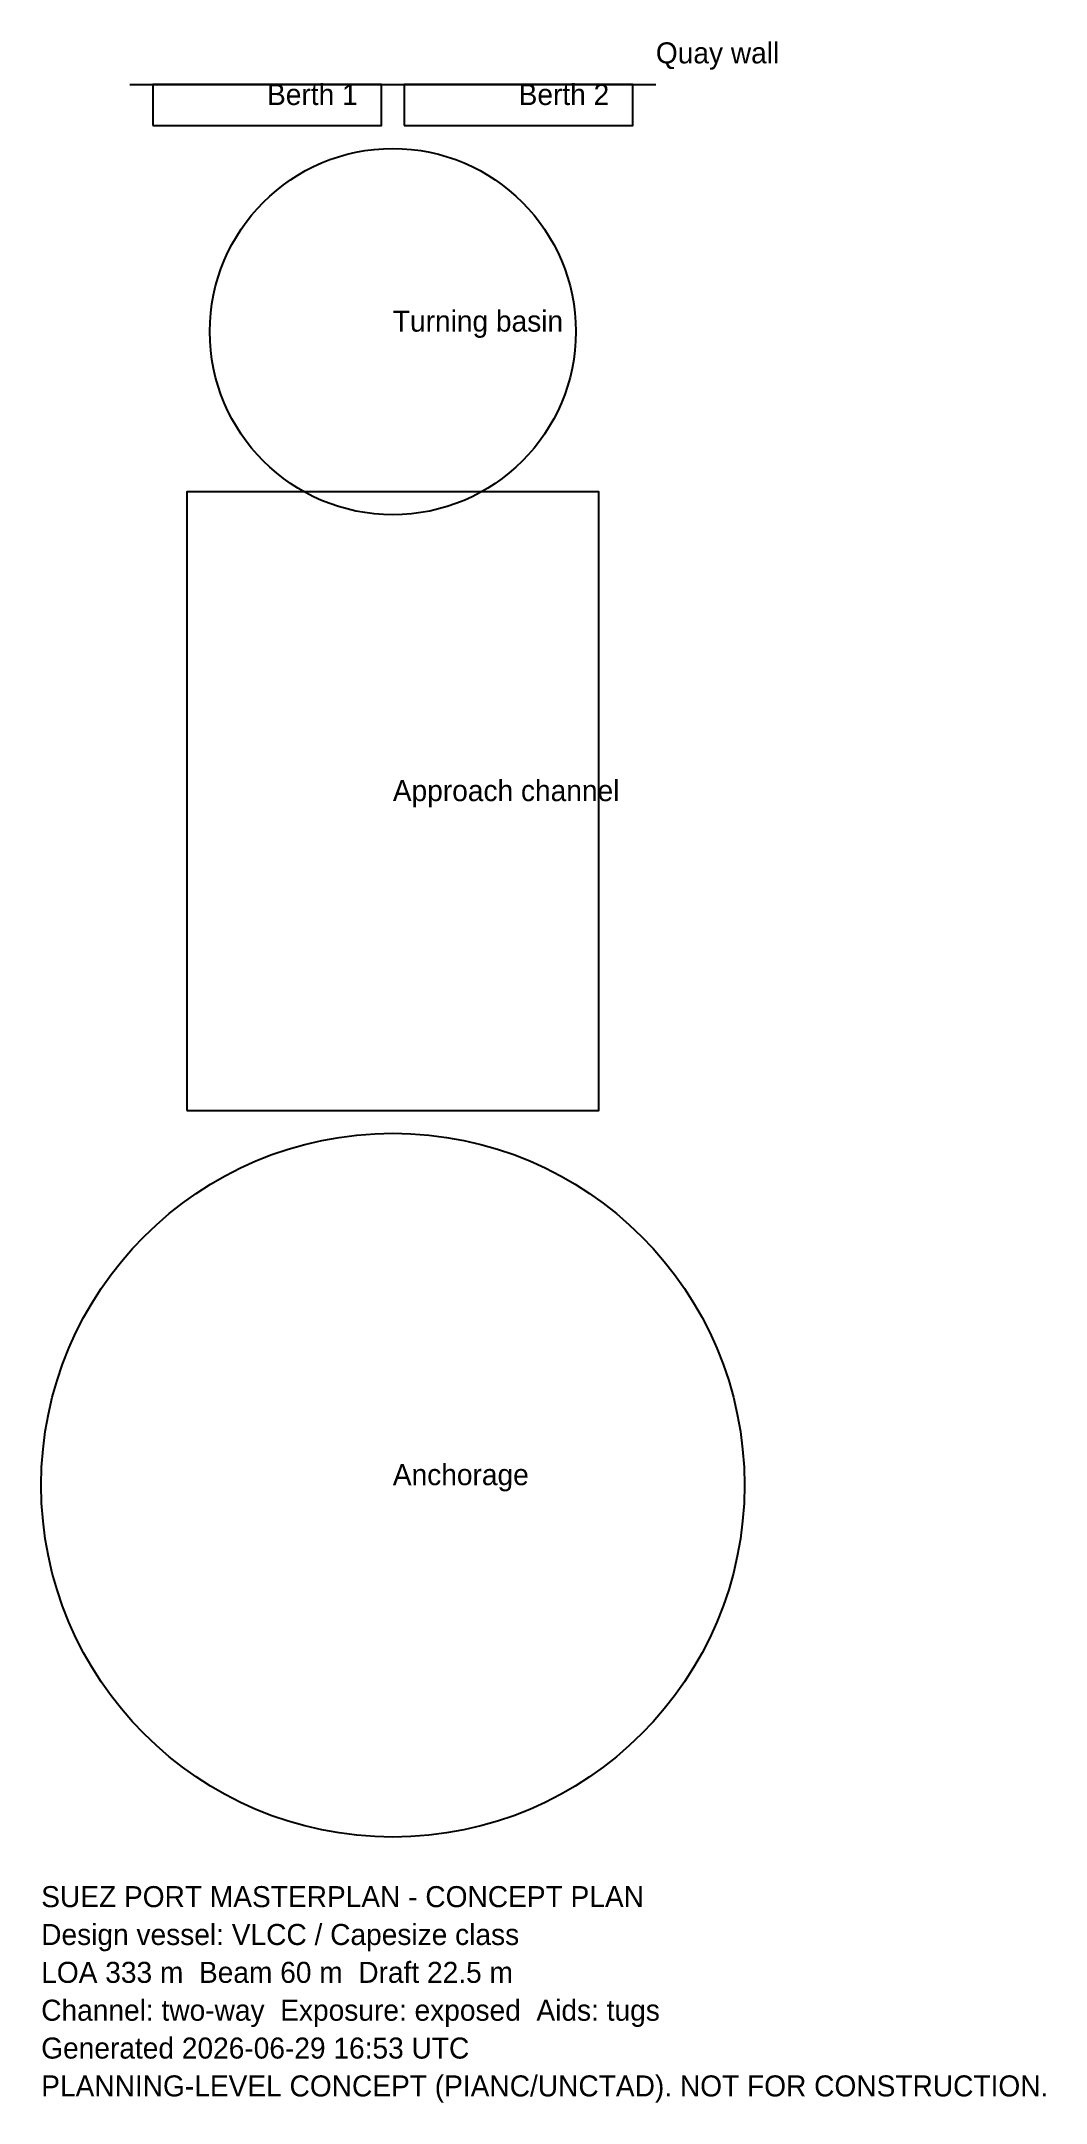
# Model space of a CAD drawing. Header units: metres. Extents: x -129 to 1334, y -2937 to 63.
import ezdxf

# ---------------------------------------------------------------- set-up
doc = ezdxf.new("R2010")
doc.units = ezdxf.units.M
for name, color, linetype in [('ANCHORAGE', 6, 'Continuous'), ('BERTH', 5, 'Continuous'), ('CHANNEL', 4, 'Continuous'), ('QUAY', 7, 'Continuous'), ('TURNING', 3, 'Continuous')]:
    doc.layers.add(name, color=color, linetype=linetype)

msp = doc.modelspace()

# ---------------------------------------------------------------- linework, layer by layer
at = {"layer": 'ANCHORAGE'}
msp.add_circle((382.95, -2038.08), 511.98, dxfattribs=at)
at = {"layer": 'BERTH'}
for points in [[(33.3, -60), (366.3, -60), (366.3, 0), (33.3, 0)], [(399.6, -60), (732.6, -60), (732.6, 0), (399.6, 0)]]:
    msp.add_lwpolyline(points, close=True, dxfattribs=at)
at = {"layer": 'CHANNEL'}
msp.add_lwpolyline([(82.95, -1492.8), (682.95, -1492.8), (682.95, -592.8), (82.95, -592.8)], close=True, dxfattribs=at)
at = {"layer": 'QUAY'}
msp.add_lwpolyline([(0, 0), (765.9, 0)], dxfattribs=at)
at = {"layer": 'TURNING'}
msp.add_circle((382.95, -359.7), 266.4, dxfattribs=at)

# ---------------------------------------------------------------- texts
at = {"color": 7}
for s, p in [('SUEZ PORT MASTERPLAN - CONCEPT PLAN', (-129.03, -2652.0624)), ('Design vessel: VLCC / Capesize class', (-129.03, -2707.143696)), ('LOA 333 m  Beam 60 m  Draft 22.5 m', (-129.03, -2762.224992)), ('Channel: two-way  Exposure: exposed  Aids: tugs', (-129.03, -2817.306288)), ('Generated 2026-06-29 16:53 UTC', (-129.03, -2872.387584)), ('PLANNING-LEVEL CONCEPT (PIANC/UNCTAD). NOT FOR CONSTRUCTION.', (-129.03, -2927.46888))]:
    msp.add_text(s, height=30.60072, dxfattribs=at).set_placement(p)
at = {"layer": 'ANCHORAGE', "color": 7}
msp.add_text('Anchorage', height=30.60072, dxfattribs=at).set_placement((382.95, -2038.08))
at = {"layer": 'BERTH', "color": 7}
for s, p in [('Berth 1', (199.8, -30)), ('Berth 2', (566.1, -30))]:
    msp.add_text(s, height=30.60072, dxfattribs=at).set_placement(p)
at = {"layer": 'CHANNEL', "color": 7}
msp.add_text('Approach channel', height=30.60072, dxfattribs=at).set_placement((382.95, -1042.8))
at = {"layer": 'QUAY', "color": 7}
msp.add_text('Quay wall', height=30.60072, dxfattribs=at).set_placement((765.9, 30.60072))
at = {"layer": 'TURNING', "color": 7}
msp.add_text('Turning basin', height=30.60072, dxfattribs=at).set_placement((382.95, -359.7))

doc.saveas('drawing.dxf')
